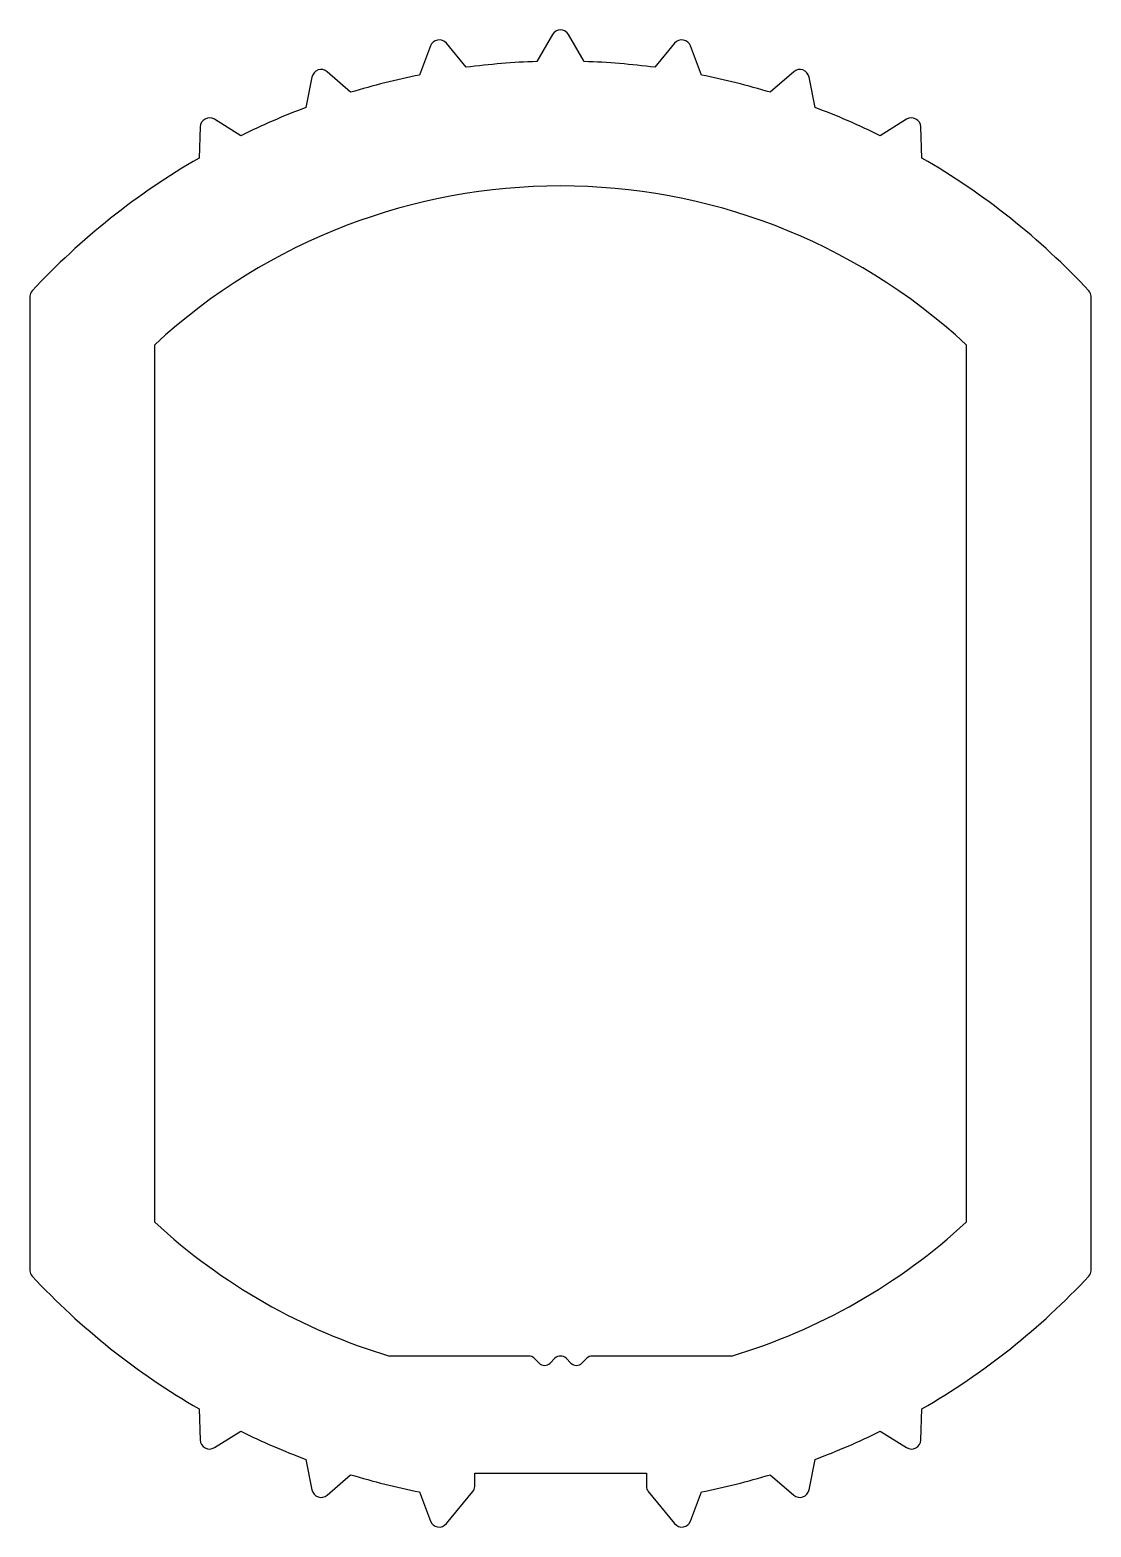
# Model space of a CAD drawing. Extents: x 1814 to 1848, y 945.1 to 993.1.
import ezdxf

# ---------------------------------------------------------------- set-up
doc = ezdxf.new("R2010")
doc.units = 0
doc.layers.get('0').update_dxf_attribs({"linetype": 'CONTINUOUS'})

msp = doc.modelspace()

# ---------------------------------------------------------------- linework, layer by layer
for p, q in [((1830.779, 992.947), (1830.281, 992.085)), ((1831.796, 992.085), (1831.298, 992.947)), ((1826.871, 992.584), (1826.52, 991.652)), ((1828.015, 991.899), (1827.383, 992.669)), ((1834.694, 992.669), (1834.062, 991.899)), ((1835.557, 991.652), (1835.206, 992.584)), ((1823.074, 991.588), (1822.88, 990.612)), ((1824.315, 991.099), (1823.566, 991.756)), ((1838.511, 991.756), (1837.762, 991.099)), ((1839.197, 990.612), (1839.003, 991.588)), ((1819.49, 989.988), (1819.458, 988.992)), ((1820.794, 989.707), (1819.949, 990.233)), ((1842.129, 990.233), (1841.283, 989.707)), ((1842.619, 988.992), (1842.587, 989.988)), ((1814.039, 984.563), (1814.039, 953.331)), ((1848.039, 953.331), (1848.039, 984.563)), ((1818.039, 954.886), (1818.039, 983.008)), ((1844.039, 983.008), (1844.039, 954.886)), ((1830.02, 950.597), (1825.561, 950.597)), ((1830.353, 950.368), (1830.197, 950.524)), ((1830.862, 950.524), (1830.706, 950.368)), ((1831.371, 950.368), (1831.215, 950.524)), ((1831.88, 950.524), (1831.724, 950.368)), ((1836.516, 950.597), (1832.057, 950.597)), ((1819.458, 948.902), (1819.49, 947.906)), ((1842.587, 947.906), (1842.619, 948.902)), ((1819.949, 947.661), (1820.794, 948.187)), ((1841.283, 948.187), (1842.129, 947.661)), ((1822.88, 947.282), (1823.074, 946.306)), ((1839.003, 946.306), (1839.197, 947.282)), ((1823.566, 946.139), (1824.315, 946.795)), ((1828.289, 946.418), (1828.289, 946.847)), ((1828.289, 946.847), (1833.789, 946.847)), ((1833.789, 946.847), (1833.789, 946.418)), ((1837.762, 946.795), (1838.511, 946.139)), ((1826.52, 946.242), (1826.871, 945.31)), ((1827.383, 945.226), (1828.232, 946.259)), ((1833.845, 946.259), (1834.694, 945.226)), ((1835.206, 945.31), (1835.557, 946.242))]:
    msp.add_line(p, q)
for centre, radius, start, end in [((1827.151, 992.478), 0.3, 39.38, 159.38), ((1831.039, 992.797), 0.3, 30, 150), ((1834.926, 992.478), 0.3, 20.62, 140.62), ((1823.368, 991.53), 0.3, 48.76, 168.76), ((1831.039, 968.947), 23.15, 91.8757, 97.5043), ((1831.039, 968.947), 23.15, 82.4957, 88.1243), ((1838.709, 991.53), 0.3, 11.24, 131.24), ((1831.039, 968.947), 23.15, 101.2557, 106.8843), ((1831.039, 968.947), 23.15, 73.1157, 78.7443), ((1831.039, 968.947), 23.15, 110.6357, 116.2643), ((1831.039, 968.947), 23.15, 63.7357, 69.3643), ((1819.79, 989.978), 0.3, 58.14, 178.14), ((1842.287, 989.978), 0.3, 1.86, 121.86), ((1831.039, 968.947), 23.15, 120.0157, 137.0073), ((1831.039, 968.947), 23.15, 42.9927, 59.9843), ((1831.039, 968.947), 19.15, 47.2461, 132.7539), ((1814.289, 984.563), 0.25, 137.0073, 180), ((1847.789, 984.563), 0.25, 0, 42.9927), ((1831.039, 968.947), 19.15, 227.2461, 253.3804), ((1831.039, 968.947), 19.15, 286.6196, 312.7539), ((1814.289, 953.331), 0.25, 180, 222.9927), ((1831.039, 968.947), 23.15, 222.9927, 239.9843), ((1831.039, 968.947), 23.15, 300.0157, 317.0073), ((1847.789, 953.331), 0.25, 317.0073, 360), ((1830.02, 950.347), 0.25, 45, 90), ((1831.039, 950.347), 0.25, 45, 135), ((1832.057, 950.347), 0.25, 90, 135), ((1830.529, 950.545), 0.25, 225, 315), ((1831.548, 950.545), 0.25, 225, 315), ((1831.039, 968.947), 23.15, 243.7357, 249.3643), ((1831.039, 968.947), 23.15, 290.6357, 296.2643), ((1819.79, 947.916), 0.3, 181.86, 301.86), ((1842.287, 947.916), 0.3, 238.14, 358.14), ((1831.039, 968.947), 23.15, 253.1157, 258.7443), ((1831.039, 968.947), 23.15, 281.2557, 286.8843), ((1823.368, 946.364), 0.3, 191.24, 311.24), ((1828.039, 946.418), 0.25, 320.62, 360), ((1834.039, 946.418), 0.25, 180, 219.38), ((1838.709, 946.364), 0.3, 228.76, 348.76), ((1827.151, 945.416), 0.3, 200.62, 320.62), ((1834.926, 945.416), 0.3, 219.38, 339.38)]:
    msp.add_arc(centre, radius, start, end)

doc.saveas('drawing.dxf')
